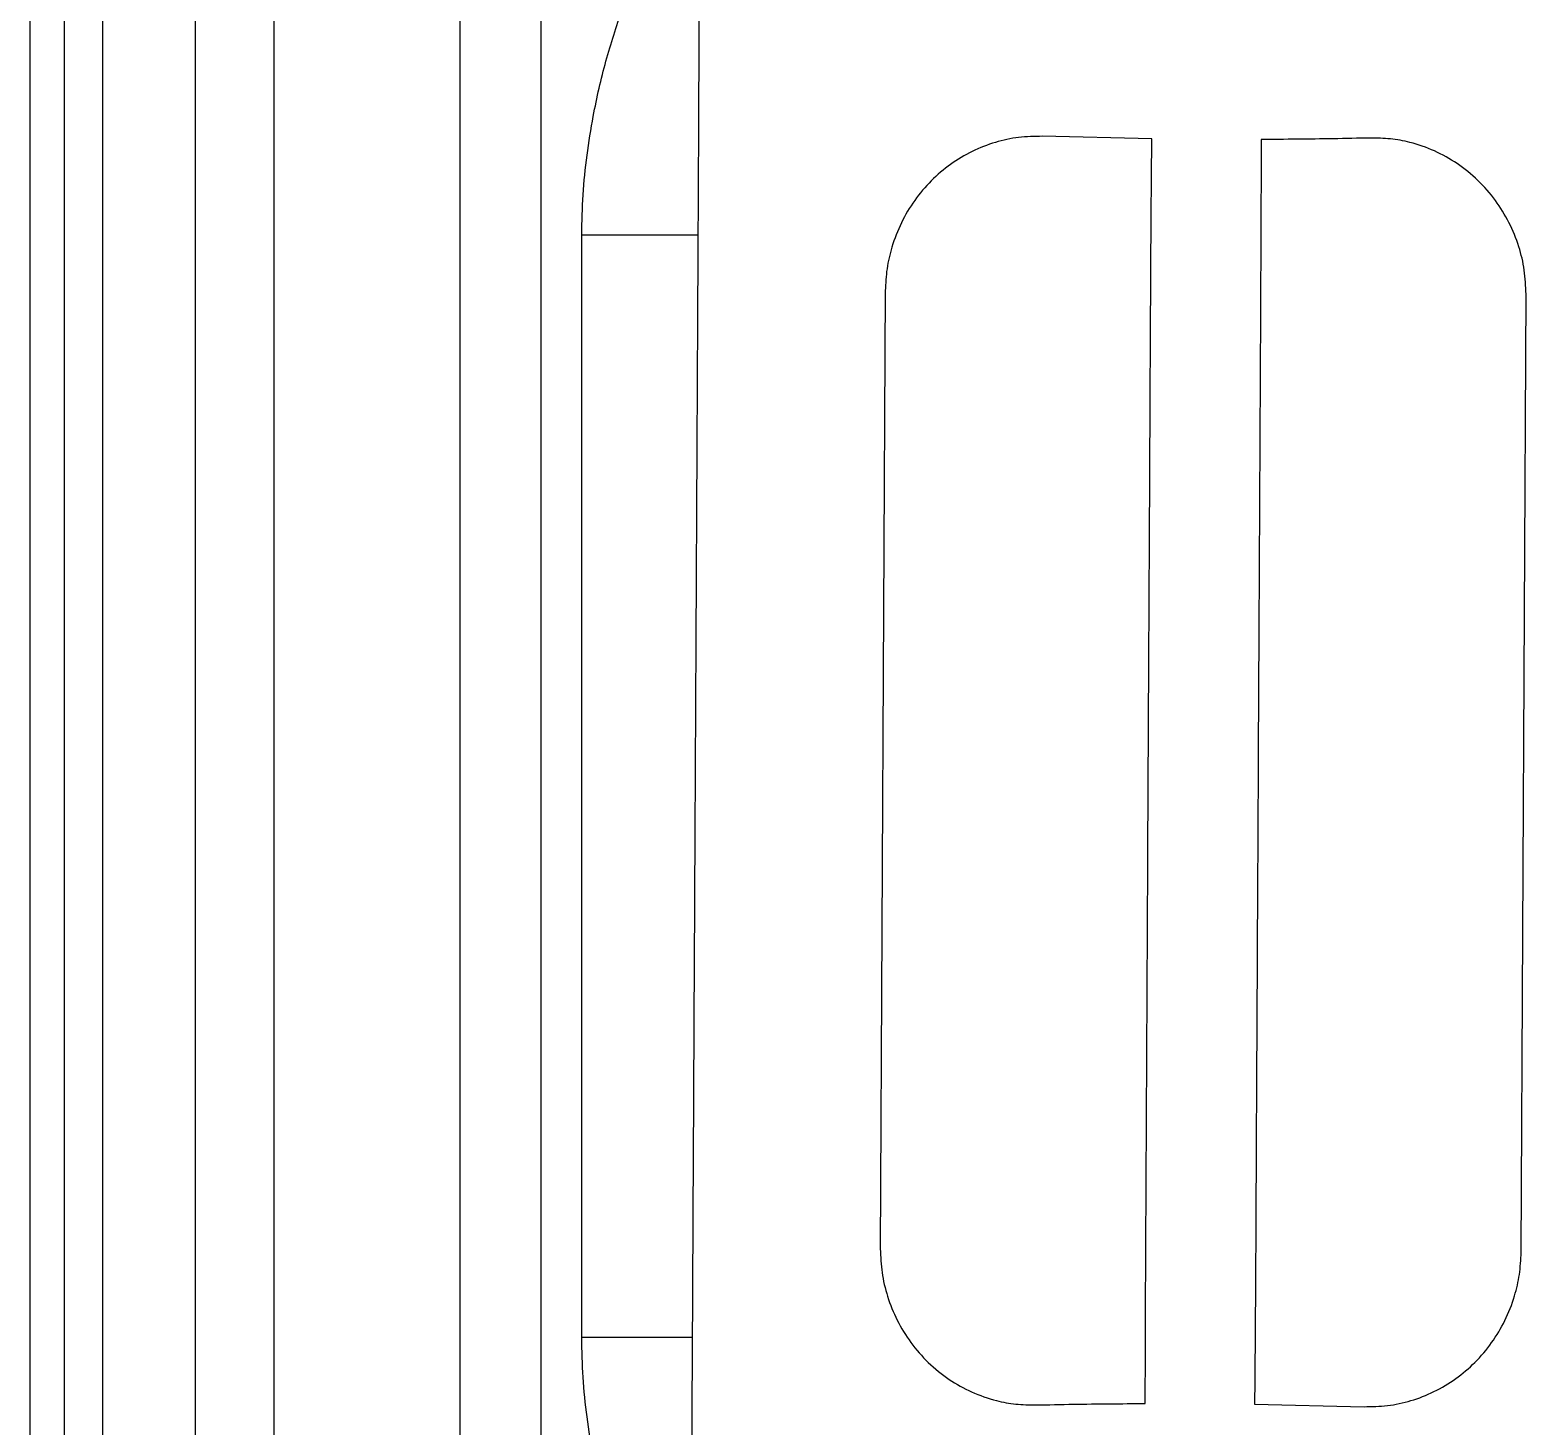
# Model space of a CAD drawing. Extents: x 943 to 1030, y 781 to 934.
# Drawn here: x 943.18 to 951.13, y 857.39 to 864.8 of the extents above; entities that cross this region are included whole.
import ezdxf

# ---------------------------------------------------------------- set-up
doc = ezdxf.new("R2010")
doc.units = 0
doc.header["$MEASUREMENT"] = 0
doc.layers.add('1', color=4, linetype='Continuous')

# ---------------------------------------------------------------- blocks, each defined once
blk = doc.blocks.new('AIRA')
at = {"layer": '1', "color": 4, "linetype": 'Continuous', "lineweight": 25}
blk.add_line((0, 84.1416), (0, 3), dxfattribs=at)
at = {"layer": '1', "color": 3, "linetype": 'Continuous', "lineweight": 25}
for p, q in [((0.1836, 3.4171), (0.1836, 83.7245)), ((0.3865, 3.6938), (0.3865, 83.4478)), ((0.878, 82.8146), (0.878, 4.327)), ((1.2959, 82.3058), (1.2959, 4.8358)), ((2.2862, 48.5225), (2.2862, 82.0708)), ((2.7161, 48.6517), (2.7161, 82.0708)), ((5.9602, 61.0593), (5.3786, 61.0732)), ((2.9316, 54.6914), (2.9316, 60.5502)), ((4.5441, 60.2527), (4.5179, 55.1617)), ((7.9225, 55.1442), (7.9487, 60.2352)), ((6.5064, 54.3376), (7.0879, 54.3237))]:
    blk.add_line(p, q, dxfattribs=at)
for points, knots in [([(3.5552, 61.7907), (3.5536, 61.4871), (3.5505, 60.8799), (3.5458, 59.9651), (3.5411, 59.0511), (3.5364, 58.1368), (3.532, 57.2879), (3.528, 56.5042), (3.5243, 55.7859), (3.5206, 55.0677), (3.5169, 54.3494), (3.5145, 53.8725), (3.5132, 53.634)], [0, 0, 0, 0, 0.111984, 0.223967, 0.335981, 0.447994, 0.560008, 0.648018, 0.736029, 0.824039, 0.91201, 1, 1, 1, 1]), ([(2.9316, 60.5502), (2.9331, 60.6209), (2.9361, 60.7632), (2.9582, 60.9741), (2.9967, 61.2137), (3.0567, 61.4768), (3.1165, 61.6568), (3.1463, 61.7468)], [0, 0, 0, 0, 0.164795, 0.331473, 0.500023, 0.749991, 1, 1, 1, 1]), ([(5.3786, 61.0732), (5.3366, 61.0726), (5.2525, 61.0713), (5.1264, 61.0436), (5.0043, 60.9958), (4.8888, 60.9268), (4.7858, 60.8391), (4.6972, 60.7344), (4.6266, 60.6155), (4.5786, 60.4924), (4.5499, 60.3704), (4.546, 60.2919), (4.5441, 60.2527)], [0, 0, 0, 0, 0.096743, 0.193491, 0.295703, 0.397932, 0.502039, 0.606159, 0.712689, 0.819234, 0.909633, 1, 1, 1, 1]), ([(5.9256, 54.3406), (5.9258, 54.4536), (5.9262, 54.6797), (5.9283, 55.1331), (5.9325, 55.927), (5.9364, 56.6983), (5.9411, 57.6054), (5.9456, 58.4985), (5.9511, 59.5205), (5.9551, 60.4001), (5.9585, 60.8395), (5.9602, 61.0593)], [0, 0, 0, 0, 0.0505511, 0.1011065, 0.2023964, 0.4049789, 0.4454607, 0.6073877, 0.8036607, 0.9017973, 1, 1, 1, 1]), ([(6.541, 61.0563), (6.5408, 60.9433), (6.5404, 60.7173), (6.5383, 60.2638), (6.5341, 59.4699), (6.5302, 58.6986), (6.5255, 57.7915), (6.521, 56.8984), (6.5155, 55.8764), (6.5115, 54.9968), (6.5081, 54.5574), (6.5064, 54.3376)], [0, 0, 0, 0, 0.050521, 0.101106, 0.202396, 0.404979, 0.44546, 0.607388, 0.803661, 0.901797, 1, 1, 1, 1]), ([(7.1226, 61.0642), (7.056, 61.0628), (6.8622, 61.0586), (6.6682, 61.0572), (6.541, 61.0563)], [0, 0, 0, 0, 0.34374, 1, 1, 1, 1]), ([(7.9487, 60.2352), (7.9469, 60.2778), (7.9432, 60.3629), (7.912, 60.4911), (7.8613, 60.6164), (7.7883, 60.7359), (7.6952, 60.8421), (7.5857, 60.931), (7.4633, 60.999), (7.3426, 61.0409), (7.228, 61.0624), (7.1577, 61.0636), (7.1226, 61.0642)], [0, 0, 0, 0, 0.098018, 0.196079, 0.302289, 0.408485, 0.517294, 0.62609, 0.732189, 0.83827, 0.919136, 1, 1, 1, 1]), ([(2.9316, 60.5502), (2.9569, 60.5502), (3.0082, 60.5502), (3.1066, 60.5502), (3.2202, 60.5502), (3.3481, 60.5502), (3.459, 60.5502), (3.528, 60.5502), (3.5488, 60.5502)], [0, 0, 0, 0, 0.176153, 0.357913, 0.543614, 0.73135, 0.919085, 1, 1, 1, 1]), ([(4.5179, 55.1617), (4.5196, 55.1197), (4.5232, 55.0345), (4.5543, 54.9069), (4.6049, 54.781), (4.6776, 54.6621), (4.7707, 54.5552), (4.8798, 54.4667), (5.0026, 54.3981), (5.123, 54.3563), (5.2383, 54.3344), (5.3085, 54.3333), (5.344, 54.3327)], [0, 0, 0, 0, 0.096835, 0.196075, 0.300852, 0.408482, 0.515663, 0.626091, 0.730594, 0.838273, 0.918398, 1, 1, 1, 1]), ([(7.0879, 54.3237), (7.1294, 54.3243), (7.2135, 54.3254), (7.339, 54.3531), (7.4618, 54.4007), (7.5767, 54.4694), (7.6804, 54.5573), (7.7686, 54.6616), (7.8399, 54.7808), (7.8877, 54.9036), (7.9167, 55.0261), (7.9206, 55.1046), (7.9225, 55.1442)], [0, 0, 0, 0, 0.095477, 0.193492, 0.294289, 0.397934, 0.500621, 0.606162, 0.711252, 0.819238, 0.908705, 1, 1, 1, 1]), ([(3.1463, 53.4948), (3.126, 53.5547), (3.0854, 53.6743), (3.0342, 53.8644), (2.9911, 54.0623), (2.9582, 54.2675), (2.9361, 54.4784), (2.9331, 54.6207), (2.9316, 54.6914)], [0, 0, 0, 0, 0.167789, 0.334567, 0.500071, 0.668575, 0.83523, 1, 1, 1, 1]), ([(3.5187, 54.6914), (3.508, 54.6914), (3.4492, 54.6914), (3.3482, 54.6914), (3.2202, 54.6914), (3.1066, 54.6914), (3.0082, 54.6914), (2.9569, 54.6914), (2.9316, 54.6914)], [0, 0, 0, 0, 0.043305, 0.238723, 0.434141, 0.62744, 0.816639, 1, 1, 1, 1]), ([(5.344, 54.3327), (5.4106, 54.3341), (5.6044, 54.3383), (5.7983, 54.3397), (5.9256, 54.3406)], [0, 0, 0, 0, 0.34374, 1, 1, 1, 1])]:
    blk.add_open_spline(points, degree=3, knots=knots, dxfattribs=at)

msp = doc.modelspace()

# ---------------------------------------------------------------- block references
at = {"layer": '1'}
msp.add_blockref('AIRA', (943.1775, 803.1658), dxfattribs=at)

doc.saveas('drawing.dxf')
